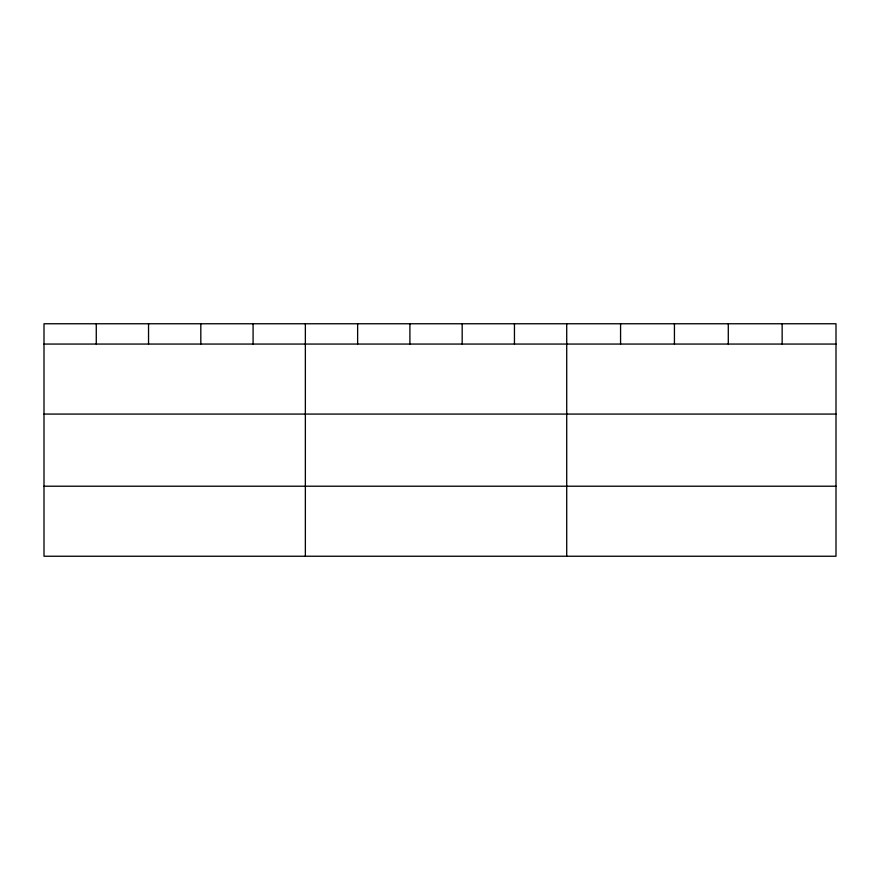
<?xml version="1.0" encoding="UTF-8"?>
<svg xmlns="http://www.w3.org/2000/svg" width="880" height="880" viewBox="0 0 880 880"><rect width="100%" height="100%" fill="white"/><g stroke="black" fill="none" stroke-linecap="round" stroke-linejoin="round"><path stroke-width="1.32" d="M836 414.073L836 323.763L44 323.763L44 556.237L836 556.237L836 414.073L44 414.073M44 344.058L836 344.058M44 486.211L836 486.211M782.144 323.763L782.144 344.058M728.288 323.763L728.288 344.058M674.432 323.763L674.432 344.058M620.576 323.763L620.576 344.058M566.72 323.763L566.72 556.237M514.448 323.763L514.448 344.058M462.176 323.763L462.176 344.058M409.904 323.763L409.904 344.058M357.632 323.763L357.632 344.058M305.36 323.763L305.36 556.237M253.088 323.763L253.088 344.058M200.816 323.763L200.816 344.058M148.544 323.763L148.544 344.058M96.272 323.763L96.272 344.058"/></g></svg>
